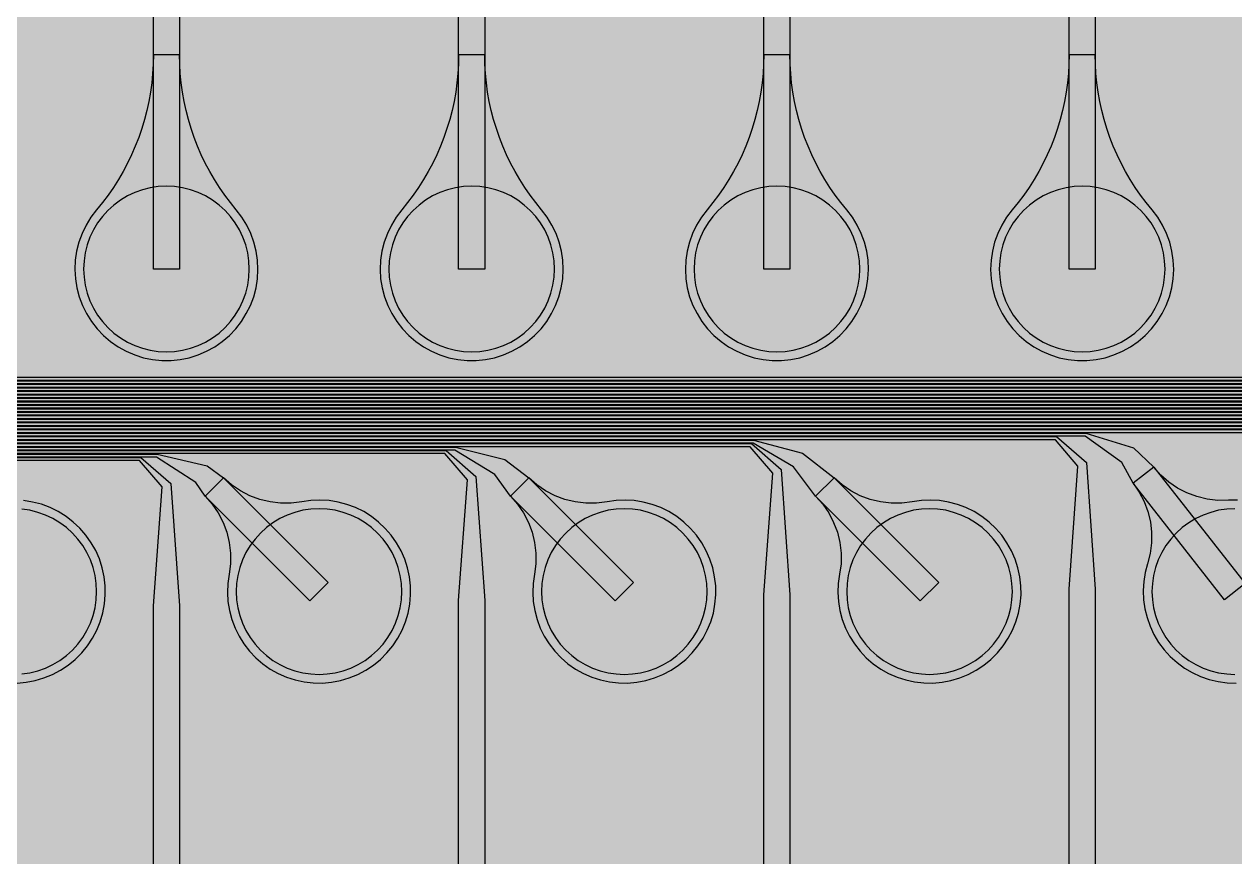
# Model space of a CAD drawing. Header units: metres. Extents: x -7231 to 10969, y -37556 to 1873.
# Drawn here: x -4007 to -2618, y -20345 to -19390 of the extents above; entities that cross this region are included whole.
import ezdxf

# ---------------------------------------------------------------- set-up
doc = ezdxf.new("R2010")
doc.units = ezdxf.units.M
for name, color, linetype in [('Metal1', 4, 'CONTINUOUS'), ('Metal2', 3, 'CONTINUOUS'), ('Polyimide', 7, 'CONTINUOUS'), ('Polyimide_Negative', 5, 'CONTINUOUS')]:
    doc.layers.add(name, color=color, linetype=linetype)

msp = doc.modelspace()

# ---------------------------------------------------------------- hatches: boundary and pattern name
at = {"layer": 'Polyimide'}
msp.add_hatch(color=7, dxfattribs=at).paths.add_polyline_path([(4065.7, -468), (4066.7, -502), (4068.5, -536), (4071.4, -570), (4075.5, -604), (4081, -638), (4088, -672), (4096.5, -706), (4106.6, -740), (4118.3, -774), (4131.6, -808), (4146.5, -842), (4162.9, -876), (4180.7, -910), (4199.8, -944), (4220.2, -978), (4241.7, -1012), (4264.2, -1046), (4287.5, -1080), (4311.5, -1114), (4336, -1148), (4360.9, -1182), (4385.9, -1216), (4410.9, -1250), (4435.7, -1284), (4460.2, -1318), (4484.2, -1352), (4507.5, -1385.9), (4530, -1419.9), (4551.5, -1453.9), (4571.9, -1487.9), (4591.1, -1521.9), (4608.9, -1555.9), (4625.3, -1589.9), (4640.1, -1623.9), (4653.4, -1657.9), (4665.1, -1691.9), (4675.2, -1725.9), (4683.7, -1759.9), (4690.7, -1793.9), (4696.2, -1827.9), (4700.3, -1861.9), (4703.2, -1895.9), (4705.1, -1929.9), (4706.1, -1963.9), (4706.4, -1997.9), (4706.5, -2031.9), (4706.5, -4793), (4710, -4838.4), (4720.2, -4882.7), (4737.1, -4925), (4760.1, -4964.2), (4788.9, -4999.5), (4822.6, -5030), (4860.5, -5055.1), (4901.8, -5074.2), (4901.8, -5074.2), (4970.7, -5105.2), (5034.7, -5145.3), (5092.8, -5193.5), (5143.8, -5249.2), (5186.9, -5311.2), (5221.2, -5378.4), (5246.2, -5449.7), (5261.4, -5523.7), (5266.5, -5599), (5261.4, -5674.3), (5246.2, -5748.3), (5221.2, -5819.6), (5186.9, -5886.8), (5143.8, -5948.8), (5092.8, -6004.5), (5034.7, -6052.7), (4970.7, -6092.8), (4901.8, -6123.8), (4860.5, -6142.9), (4822.6, -6168), (4788.9, -6198.5), (4760.1, -6233.8), (4737.1, -6273), (4720.2, -6315.3), (4710, -6359.6), (4706.5, -6405), (4706.5, -9221.5), (4710, -9266.9), (4720.2, -9311.2), (4737.1, -9353.5), (4760.1, -9392.7), (4788.9, -9428), (4822.6, -9458.5), (4860.5, -9483.6), (4901.8, -9502.7), (4970.7, -9533.7), (5034.7, -9573.8), (5092.8, -9622), (5143.8, -9677.7), (5186.9, -9739.7), (5221.2, -9806.9), (5246.2, -9878.2), (5261.4, -9952.2), (5266.5, -10027.5), (5261.4, -10102.8), (5246.2, -10176.8), (5221.2, -10248.1), (5186.9, -10315.3), (5143.8, -10377.3), (5092.8, -10433), (5034.7, -10481.2), (4970.7, -10521.3), (4901.8, -10552.3), (4860.5, -10571.4), (4822.6, -10596.5), (4788.9, -10627), (4760.1, -10662.3), (4737.1, -10701.5), (4720.2, -10743.8), (4710, -10788.1), (4706.5, -10833.5), (4706.5, -13650), (4710, -13695.4), (4720.2, -13739.7), (4737.1, -13782), (4760.1, -13821.2), (4788.9, -13856.5), (4822.6, -13887), (4860.5, -13912.1), (4901.8, -13931.2), (4970.7, -13962.2), (5034.7, -14002.2), (5092.8, -14050.5), (5143.8, -14106.2), (5186.9, -14168.2), (5221.2, -14235.4), (5246.2, -14306.7), (5261.4, -14380.7), (5266.5, -14456), (5261.4, -14531.3), (5246.2, -14605.3), (5221.2, -14676.5), (5186.9, -14743.8), (5143.8, -14805.8), (5092.8, -14861.5), (5034.7, -14909.7), (4970.7, -14949.8), (4901.8, -14980.8), (4860.5, -14999.9), (4822.6, -15025), (4788.9, -15055.5), (4760.1, -15090.8), (4737.1, -15130), (4720.2, -15172.3), (4710, -15216.6), (4706.5, -15262), (4706.5, -15456), (4720.9, -15750), (4764.1, -16041.3), (4835.7, -16326.8), (4934.9, -16604), (5060.7, -16870.2), (5212.1, -17122.7), (5387.5, -17359.2), (5585.2, -17577.3), (5803.3, -17775), (6039.8, -17950.4), (6292.3, -18101.8), (6558.4, -18227.6), (6835.6, -18326.8), (7121.2, -18398.3), (7412.4, -18441.5), (7706.5, -18456), (9969, -18456), (10047.4, -18459.8), (10125.1, -18471.4), (10201.2, -18490.4), (10275.2, -18516.9), (10346.1, -18550.5), (10413.5, -18590.8), (10476.5, -18637.6), (10534.7, -18690.3), (10587.4, -18748.5), (10634.2, -18811.5), (10674.5, -18878.9), (10708.1, -18949.8), (10734.6, -19023.8), (10753.6, -19099.9), (10765.2, -19177.6), (10769, -19256), (10769, -20895.8), (10730.2, -20951.4), (10694.6, -21009.1), (10662.2, -21068.6), (10633.2, -21129.9), (10607.6, -21192.7), (10585.5, -21256.7), (10566.9, -21322), (10552, -21388.1), (10540.8, -21455), (10533.4, -21522.3), (10529.6, -21590), (10529.6, -21657.8), (10533.4, -21725.5), (10540.8, -21792.9), (10552, -21859.7), (10566.9, -21925.9), (10585.5, -21991.1), (10607.6, -22055.2), (10633.2, -22117.9), (10662.2, -22179.2), (10694.6, -22238.7), (10730.2, -22296.4), (10769, -22352), (10769, -32454.2), (10728.7, -32510.5), (10691.7, -32568.9), (10658, -32629.3), (10627.8, -32691.6), (10601.2, -32755.4), (10578.2, -32820.7), (10558.9, -32887.1), (10543.4, -32954.5), (10531.8, -33022.7), (10524, -33091.4), (10520.1, -33160.5), (10520.1, -33229.7), (10524, -33298.8), (10531.8, -33367.5), (10543.4, -33435.7), (10558.9, -33503.1), (10578.2, -33569.5), (10601.2, -33634.8), (10627.8, -33698.6), (10658, -33760.8), (10691.7, -33821.3), (10728.7, -33879.7), (10769, -33936), (10769, -36556), (10765.2, -36634.4), (10753.6, -36712.1), (10734.6, -36788.2), (10708.1, -36862.1), (10674.5, -36933.1), (10634.2, -37000.5), (10587.4, -37063.5), (10534.7, -37121.7), (10476.5, -37174.4), (10413.5, -37221.2), (10346.1, -37261.5), (10275.2, -37295.1), (10201.2, -37321.6), (10125.1, -37340.6), (10047.4, -37352.1), (9969, -37356), (-6231, -37356), (-6309.4, -37352.1), (-6387.1, -37340.6), (-6463.2, -37321.6), (-6537.2, -37295.1), (-6608.1, -37261.5), (-6675.5, -37221.2), (-6738.5, -37174.4), (-6796.7, -37121.7), (-6849.4, -37063.5), (-6896.2, -37000.5), (-6936.5, -36933.1), (-6970.1, -36862.1), (-6996.6, -36788.2), (-7015.6, -36712.1), (-7027.2, -36634.4), (-7031, -36556), (-7031, -33936), (-6990.7, -33879.8), (-6953.7, -33821.3), (-6920, -33760.9), (-6889.8, -33698.6), (-6863.2, -33634.8), (-6840.2, -33569.5), (-6820.9, -33503.1), (-6805.4, -33435.7), (-6793.7, -33367.5), (-6785.9, -33298.8), (-6782, -33229.7), (-6782, -33160.5), (-6785.9, -33091.4), (-6793.7, -33022.7), (-6805.4, -32954.5), (-6820.9, -32887.1), (-6840.2, -32820.6), (-6863.2, -32755.4), (-6889.8, -32691.5), (-6920, -32629.3), (-6953.7, -32568.9), (-6990.7, -32510.4), (-7031, -32454.2), (-7031, -22364.8), (-6990.7, -22308.6), (-6953.7, -22250.1), (-6920, -22189.7), (-6889.8, -22127.5), (-6863.2, -22063.6), (-6840.2, -21998.4), (-6820.9, -21931.9), (-6805.4, -21864.5), (-6793.7, -21796.3), (-6785.9, -21727.6), (-6782, -21658.5), (-6782, -21589.3), (-6785.9, -21520.3), (-6793.7, -21451.5), (-6805.4, -21383.3), (-6820.9, -21315.9), (-6840.2, -21249.5), (-6863.2, -21184.2), (-6889.8, -21120.4), (-6920, -21058.1), (-6953.7, -20997.7), (-6990.7, -20939.3), (-7031, -20883), (-7031, -19256), (-7027.2, -19177.6), (-7015.6, -19099.9), (-6996.6, -19023.8), (-6970.1, -18949.8), (-6936.5, -18878.9), (-6896.2, -18811.5), (-6849.4, -18748.5), (-6796.7, -18690.3), (-6738.5, -18637.6), (-6675.5, -18590.8), (-6608.1, -18550.5), (-6537.2, -18516.9), (-6463.2, -18490.4), (-6387.1, -18471.4), (-6309.4, -18459.8), (-6231, -18456), (-3968.5, -18456), (-3674.4, -18441.5), (-3383.2, -18398.3), (-3097.6, -18326.8), (-2820.4, -18227.6), (-2554.3, -18101.8), (-2301.8, -17950.4), (-2065.3, -17775), (-1847.2, -17577.3), (-1649.5, -17359.2), (-1474.1, -17122.7), (-1322.7, -16870.2), (-1196.9, -16604), (-1097.7, -16326.8), (-1026.1, -16041.3), (-982.9, -15750), (-968.5, -15456), (-968.5, -15262), (-972, -15216.6), (-982.2, -15172.3), (-999.1, -15130), (-1022.1, -15090.8), (-1050.9, -15055.5), (-1084.6, -15025), (-1122.5, -14999.9), (-1163.8, -14980.8), (-1232.7, -14949.8), (-1296.7, -14909.7), (-1354.8, -14861.5), (-1405.8, -14805.8), (-1448.9, -14743.8), (-1483.2, -14676.5), (-1508.2, -14605.3), (-1523.4, -14531.3), (-1528.5, -14456), (-1523.4, -14380.7), (-1508.2, -14306.7), (-1483.2, -14235.4), (-1448.9, -14168.2), (-1405.8, -14106.2), (-1354.8, -14050.5), (-1296.7, -14002.2), (-1232.7, -13962.2), (-1163.8, -13931.2), (-1122.5, -13912.1), (-1084.6, -13887), (-1050.9, -13856.5), (-1022.1, -13821.2), (-999.1, -13782), (-982.2, -13739.7), (-972, -13695.4), (-968.5, -13650), (-968.5, -12309.6), (-972, -12264.3), (-982.2, -12219.9), (-999.1, -12177.7), (-1022.1, -12138.5), (-1050.9, -12103.2), (-1084.6, -12072.6), (-1122.5, -12047.5), (-1163.8, -12028.5), (-1232.7, -11997.4), (-1296.7, -11957.4), (-1354.8, -11909.1), (-1405.8, -11853.5), (-1448.9, -11791.5), (-1483.2, -11724.2), (-1508.2, -11653), (-1523.4, -11579), (-1528.5, -11503.7), (-1523.4, -11428.3), (-1508.2, -11354.4), (-1483.2, -11283.1), (-1448.9, -11215.9), (-1405.8, -11153.8), (-1354.8, -11098.2), (-1296.7, -11049.9), (-1232.7, -11009.9), (-1163.8, -10978.8), (-1122.5, -10959.8), (-1084.6, -10934.7), (-1050.9, -10904.1), (-1022.1, -10868.9), (-999.1, -10829.6), (-982.2, -10787.4), (-972, -10743), (-968.5, -10697.7), (-968.5, -9357.3), (-972, -9311.9), (-982.2, -9267.6), (-999.1, -9225.4), (-1022.1, -9186.1), (-1050.9, -9150.8), (-1084.6, -9120.3), (-1122.5, -9095.2), (-1163.8, -9076.2), (-1163.8, -9076.2), (-1232.7, -9045.1), (-1296.7, -9005.1), (-1354.8, -8956.8), (-1405.8, -8901.1), (-1448.9, -8839.1), (-1483.2, -8771.9), (-1508.2, -8700.6), (-1523.4, -8626.7), (-1528.5, -8551.3), (-1523.4, -8476), (-1508.2, -8402), (-1483.2, -8330.8), (-1448.9, -8263.5), (-1405.8, -8201.5), (-1354.8, -8145.9), (-1296.7, -8097.6), (-1232.7, -8057.6), (-1163.8, -8026.5), (-1163.8, -8026.5), (-1122.5, -8007.4), (-1084.6, -7982.4), (-1050.9, -7951.8), (-1022.1, -7916.5), (-999.1, -7877.3), (-982.2, -7835), (-972, -7790.7), (-968.5, -7745.4), (-968.5, -6405), (-972, -6359.6), (-982.2, -6315.3), (-999.1, -6273), (-1022.1, -6233.8), (-1050.9, -6198.5), (-1084.6, -6168), (-1122.5, -6142.9), (-1163.8, -6123.8), (-1163.8, -6123.8), (-1232.7, -6092.8), (-1296.7, -6052.7), (-1354.8, -6004.5), (-1405.8, -5948.8), (-1448.9, -5886.8), (-1483.2, -5819.6), (-1508.2, -5748.3), (-1523.4, -5674.3), (-1528.5, -5599), (-1523.4, -5523.7), (-1508.2, -5449.7), (-1483.2, -5378.4), (-1448.9, -5311.2), (-1405.8, -5249.2), (-1354.8, -5193.5), (-1296.7, -5145.3), (-1232.7, -5105.2), (-1163.8, -5074.2), (-1163.8, -5074.2), (-1122.5, -5055.1), (-1084.6, -5030), (-1050.9, -4999.5), (-1022.1, -4964.2), (-999.1, -4925), (-982.2, -4882.7), (-972, -4838.4), (-968.5, -4793), (-968.5, -2031.9), (-968.4, -1997.9), (-968.1, -1963.9), (-967.1, -1929.9), (-965.2, -1895.9), (-962.2, -1861.9), (-958, -1827.9), (-952.4, -1793.9), (-945.3, -1759.9), (-936.6, -1725.9), (-926.4, -1691.9), (-914.4, -1657.9), (-900.9, -1623.9), (-885.7, -1589.9), (-869.1, -1555.9), (-850.9, -1521.9), (-831.4, -1487.9), (-810.6, -1453.9), (-788.7, -1419.9), (-765.8, -1385.9), (-742.1, -1352), (-717.6, -1318), (-692.7, -1284), (-667.4, -1250), (-641.9, -1216), (-616.4, -1182), (-591.1, -1148), (-566.1, -1114), (-541.7, -1080), (-517.9, -1046), (-495, -1012), (-473.1, -978), (-452.4, -944), (-432.8, -910), (-414.7, -876), (-398, -842), (-382.9, -808), (-369.3, -774), (-357.4, -740), (-347.1, -706), (-338.4, -672), (-331.3, -638), (-325.7, -604), (-321.5, -570), (-318.6, -536), (-316.7, -502), (-315.7, -468), (-315.3, -434), (-315.2, -400), (-315.2, 401), (-315.2, 451), (-315.2, 1644), (-270.2, 1644), (-270, 1637.1), (-269.4, 1630.3), (-268.2, 1623.5), (-266.7, 1616.8), (-264.7, 1610.2), (-262.3, 1603.8), (-259.4, 1597.6), (-256.2, 1591.5), (-252.6, 1585.7), (-248.6, 1580.1), (-244.2, 1574.8), (-239.5, 1569.8), (-234.5, 1565.1), (-229.2, 1560.7), (-223.6, 1556.7), (-217.8, 1553.1), (-211.7, 1549.8), (-205.4, 1547), (-199, 1544.6), (-192.4, 1542.6), (-185.7, 1541), (-179, 1539.9), (-172.1, 1539.2), (-165.2, 1539), (-158.4, 1539.2), (-151.5, 1539.9), (-144.8, 1541), (-138.1, 1542.6), (-131.5, 1544.6), (-125.1, 1547), (-118.8, 1549.8), (-112.8, 1553.1), (-106.9, 1556.7), (-101.3, 1560.7), (-96, 1565.1), (-91, 1569.8), (-86.3, 1574.8), (-81.9, 1580.1), (-77.9, 1585.7), (-74.3, 1591.5), (-71.1, 1597.6), (-68.2, 1603.8), (-65.8, 1610.2), (-63.8, 1616.8), (-62.3, 1623.5), (-61.1, 1630.3), (-60.5, 1637.1), (-60.2, 1644), (1853, 1644), (1853, 1573), (3815.2, 1573), (3815.5, 1579.5), (3816.1, 1586.1), (3817.2, 1592.5), (3818.7, 1598.9), (3820.6, 1605.1), (3822.9, 1611.3), (3825.6, 1617.2), (3828.6, 1623), (3832.1, 1628.6), (3835.9, 1633.9), (3840.1, 1638.9), (3844.5, 1643.7), (3849.3, 1648.2), (3854.4, 1652.3), (3859.7, 1656.1), (3865.2, 1659.6), (3871, 1662.7), (3877, 1665.4), (3883.1, 1667.7), (3889.4, 1669.6), (3895.7, 1671.1), (3902.2, 1672.1), (3908.7, 1672.8), (3915.2, 1673), (3921.8, 1672.8), (3928.3, 1672.1), (3934.8, 1671.1), (3941.1, 1669.6), (3947.4, 1667.7), (3953.5, 1665.4), (3959.5, 1662.7), (3965.2, 1659.6), (3970.8, 1656.1), (3976.1, 1652.3), (3981.2, 1648.2), (3986, 1643.7), (3990.4, 1638.9), (3994.6, 1633.9), (3998.4, 1628.6), (4001.9, 1623), (4004.9, 1617.2), (4007.6, 1611.3), (4009.9, 1605.1), (4011.8, 1598.9), (4013.3, 1592.5), (4014.4, 1586.1), (4015, 1579.5), (4015.2, 1573), (4065.2, 1573), (4065.2, 451), (4065.2, 401), (4065.2, -400), (4065.3, -434), (4065.7, -468)])

# ---------------------------------------------------------------- linework, layer by layer
at = {"layer": 'Metal1'}
for points in [[(489.7, -21166.7), (-5898.2, -21166.7), (-5929.2, -21135.7), (-5929.2, -18784.3), (-5898.2, -18753.2), (-2822.8, -18753.2), (-2788.7, -18783), (-2778.5, -18928.3), (-2778.5, -19671), (-2808.5, -19671), (-2808.5, -18928.3), (-2798.3, -18787), (-2824.2, -18756.8), (-5896.8, -18756.8), (-5925.7, -18785.7), (-5925.7, -21134.3), (-5896.8, -21163.2), (488.3, -21163.2)], [(481.7, -21158.7), (-5890.2, -21158.7), (-5921.2, -21127.7), (-5921.2, -18792.3), (-5890.2, -18761.2), (-3172.8, -18761.2), (-3138.7, -18791), (-3128.5, -18934.7), (-3128.5, -19671), (-3158.5, -19671), (-3158.5, -18934.7), (-3148.3, -18795), (-3174.2, -18764.8), (-5888.8, -18764.8), (-5917.7, -18793.7), (-5917.7, -21126.3), (-5888.8, -21155.2), (480.3, -21155.2)], [(473.7, -21150.7), (-5882.2, -21150.7), (-5913.2, -21119.7), (-5913.2, -18800.3), (-5882.2, -18769.2), (-3522.8, -18769.2), (-3488.7, -18799), (-3478.5, -18941.1), (-3478.5, -19671), (-3508.5, -19671), (-3508.5, -18941.1), (-3498.3, -18803), (-3524.2, -18772.8), (-5880.8, -18772.8), (-5909.7, -18801.7), (-5909.7, -21118.3), (-5880.8, -21147.2), (472.3, -21147.2)], [(465.7, -21142.7), (-5874.2, -21142.7), (-5905.2, -21111.7), (-5905.2, -18808.3), (-5874.2, -18777.2), (-3872.8, -18777.2), (-3838.6, -18807), (-3828.5, -18947.5), (-3828.5, -19671), (-3858.5, -19671), (-3858.5, -18947.5), (-3848.4, -18811), (-3874.2, -18780.8), (-5872.8, -18780.8), (-5901.7, -18809.7), (-5901.7, -21110.3), (-5872.8, -21139.2), (464.3, -21139.2)], [(425.7, -21102.7), (-5834.2, -21102.7), (-5865.2, -21071.7), (-5865.2, -19830.3), (-5834.2, -19799.2), (-22.8, -19799.2)], [(-24.2, -19802.8), (-5832.8, -19802.8), (-5861.7, -19831.7), (-5861.7, -21070.3), (-5832.8, -21099.2), (424.3, -21099.2)], [(417.7, -21094.7), (-5826.2, -21094.7), (-5857.2, -21063.7), (-5857.2, -19838.3), (-5826.2, -19807.2), (-372.8, -19807.2)], [(-374.2, -19810.8), (-5824.8, -19810.8), (-5853.7, -19839.7), (-5853.7, -21062.3), (-5824.8, -21091.2), (416.3, -21091.2)], [(409.7, -21086.7), (-5818.2, -21086.7), (-5849.2, -21055.7), (-5849.2, -19846.3), (-5818.2, -19815.2), (-722.8, -19815.2)], [(-724.2, -19818.8), (-5816.8, -19818.8), (-5845.7, -19847.7), (-5845.7, -21054.3), (-5816.8, -21083.2), (408.3, -21083.2)], [(401.7, -21078.7), (-5810.2, -21078.7), (-5841.2, -21047.7), (-5841.2, -19854.3), (-5810.2, -19823.2), (-1072.8, -19823.2)], [(-1074.2, -19826.8), (-5808.8, -19826.8), (-5837.7, -19855.7), (-5837.7, -21046.3), (-5808.8, -21075.2), (400.3, -21075.2)], [(393.7, -21070.7), (-5802.2, -21070.7), (-5833.2, -21039.7), (-5833.2, -19862.3), (-5802.2, -19831.2), (-1422.8, -19831.2)], [(-1424.2, -19834.8), (-5800.8, -19834.8), (-5829.7, -19863.7), (-5829.7, -21038.3), (-5800.8, -21067.2), (392.3, -21067.2)], [(385.7, -21062.7), (-5794.2, -21062.7), (-5825.2, -21031.7), (-5825.2, -19870.3), (-5794.2, -19839.2), (-1772.8, -19839.2)], [(-1774.2, -19842.8), (-5792.8, -19842.8), (-5821.7, -19871.7), (-5821.7, -21030.3), (-5792.8, -21059.2), (384.3, -21059.2)], [(377.7, -21054.7), (-5786.2, -21054.7), (-5817.2, -21023.7), (-5817.2, -19878.3), (-5786.2, -19847.2), (-2122.8, -19847.2)], [(-2124.2, -19850.8), (-5784.8, -19850.8), (-5813.7, -19879.7), (-5813.7, -21022.3), (-5784.8, -21051.2), (376.3, -21051.2)], [(369.7, -21046.7), (-5778.2, -21046.7), (-5809.2, -21015.7), (-5809.2, -19886.3), (-5778.2, -19855.2), (-2472.8, -19855.2)], [(-2474.2, -19858.8), (-5776.8, -19858.8), (-5805.7, -19887.7), (-5805.7, -21014.3), (-5776.8, -21043.2), (368.3, -21043.2)], [(361.7, -21038.7), (-5770.2, -21038.7), (-5801.2, -21007.7), (-5801.2, -19894.3), (-5770.2, -19863.2), (-2822.8, -19863.2), (-2788.7, -19893), (-2778.5, -20038.3), (-2778.5, -20781), (-2808.5, -20781), (-2808.5, -20038.3), (-2798.3, -19897), (-2824.2, -19866.8), (-5768.8, -19866.8), (-5797.7, -19895.7), (-5797.7, -21006.3), (-5768.8, -21035.2), (360.3, -21035.2)], [(353.7, -21030.7), (-5762.2, -21030.7), (-5793.2, -20999.7), (-5793.2, -19902.3), (-5762.2, -19871.2), (-3172.8, -19871.2), (-3138.7, -19901), (-3128.5, -20044.7), (-3128.5, -20781), (-3158.5, -20781), (-3158.5, -20044.7), (-3148.3, -19905), (-3174.2, -19874.8), (-5760.8, -19874.8), (-5789.7, -19903.7), (-5789.7, -20998.3), (-5760.8, -21027.2), (352.3, -21027.2)], [(345.7, -21022.7), (-5754.2, -21022.7), (-5785.2, -20991.7), (-5785.2, -19910.3), (-5754.2, -19879.2), (-3522.8, -19879.2), (-3488.7, -19909), (-3478.5, -20051.1), (-3478.5, -20781), (-3508.5, -20781), (-3508.5, -20051.1), (-3498.3, -19913), (-3524.2, -19882.8), (-5752.8, -19882.8), (-5781.7, -19911.7), (-5781.7, -20990.3), (-5752.8, -21019.2), (344.3, -21019.2)], [(337.7, -21014.7), (-5746.2, -21014.7), (-5777.2, -20983.7), (-5777.2, -19918.3), (-5746.2, -19887.2), (-3872.8, -19887.2), (-3838.6, -19917), (-3828.5, -20057.5), (-3828.5, -20781), (-3858.5, -20781), (-3858.5, -20057.5), (-3848.4, -19921), (-3874.2, -19890.8), (-5744.8, -19890.8), (-5773.7, -19919.7), (-5773.7, -20982.3), (-5744.8, -21011.2), (336.3, -21011.2)]]:
    msp.add_lwpolyline(points, dxfattribs=at)
for points in [[(-3858.5, -19425.4), (-3858.7, -19436.2), (-3859.3, -19446.9), (-3860.4, -19457.6), (-3861.8, -19468.2), (-3863.7, -19478.8), (-3866, -19489.3), (-3868.7, -19499.6), (-3871.8, -19509.9), (-3875.3, -19520.1), (-3879.2, -19530.1), (-3883.5, -19539.9), (-3888.1, -19549.6), (-3893.2, -19559.1), (-3898.6, -19568.4), (-3904.3, -19577.4), (-3910.4, -19586.2), (-3916.9, -19594.8), (-3923.6, -19603.1), (-3930.1, -19611.6), (-3935.6, -19620.6), (-3940.2, -19630.2), (-3943.9, -19640.1), (-3946.5, -19650.4), (-3948, -19660.9), (-3948.5, -19671.5), (-3947.9, -19682.1), (-3946.3, -19692.6), (-3943.6, -19702.8), (-3939.8, -19712.7), (-3935.1, -19722.2), (-3929.5, -19731.2), (-3923, -19739.6), (-3915.7, -19747.3), (-3907.6, -19754.2), (-3898.9, -19760.2), (-3889.6, -19765.3), (-3879.9, -19769.5), (-3869.7, -19772.7), (-3859.4, -19774.8), (-3848.8, -19775.9), (-3838.2, -19775.9), (-3827.6, -19774.8), (-3817.3, -19772.7), (-3807.1, -19769.5), (-3797.4, -19765.3), (-3788.1, -19760.2), (-3779.4, -19754.2), (-3771.3, -19747.3), (-3764, -19739.6), (-3757.5, -19731.2), (-3751.9, -19722.2), (-3747.2, -19712.7), (-3743.4, -19702.8), (-3740.7, -19692.6), (-3739.1, -19682.1), (-3738.5, -19671.5), (-3739, -19660.9), (-3740.5, -19650.4), (-3743.1, -19640.1), (-3746.8, -19630.2), (-3751.4, -19620.6), (-3756.9, -19611.6), (-3763.4, -19603.1), (-3770.1, -19594.8), (-3776.6, -19586.2), (-3782.7, -19577.4), (-3788.4, -19568.4), (-3793.8, -19559.1), (-3798.9, -19549.6), (-3803.5, -19539.9), (-3807.8, -19530.1), (-3811.7, -19520.1), (-3815.2, -19509.9), (-3818.3, -19499.6), (-3821, -19489.3), (-3823.3, -19478.8), (-3825.2, -19468.2), (-3826.6, -19457.6), (-3827.7, -19446.9), (-3828.3, -19436.2), (-3828.5, -19425.4), (-3858.5, -19425.4)], [(-3508.5, -19425.4), (-3508.7, -19436.2), (-3509.3, -19446.9), (-3510.4, -19457.6), (-3511.8, -19468.2), (-3513.7, -19478.8), (-3516, -19489.3), (-3518.7, -19499.6), (-3521.8, -19509.9), (-3525.3, -19520.1), (-3529.2, -19530.1), (-3533.5, -19539.9), (-3538.1, -19549.6), (-3543.2, -19559.1), (-3548.6, -19568.4), (-3554.3, -19577.4), (-3560.4, -19586.2), (-3566.9, -19594.8), (-3573.6, -19603.1), (-3580.1, -19611.6), (-3585.6, -19620.6), (-3590.2, -19630.2), (-3593.9, -19640.1), (-3596.5, -19650.4), (-3598, -19660.9), (-3598.5, -19671.5), (-3597.9, -19682.1), (-3596.3, -19692.6), (-3593.6, -19702.8), (-3589.8, -19712.7), (-3585.1, -19722.2), (-3579.5, -19731.2), (-3573, -19739.6), (-3565.7, -19747.3), (-3557.6, -19754.2), (-3548.9, -19760.2), (-3539.6, -19765.3), (-3529.9, -19769.5), (-3519.7, -19772.7), (-3509.4, -19774.8), (-3498.8, -19775.9), (-3488.2, -19775.9), (-3477.6, -19774.8), (-3467.3, -19772.7), (-3457.1, -19769.5), (-3447.4, -19765.3), (-3438.1, -19760.2), (-3429.4, -19754.2), (-3421.3, -19747.3), (-3414, -19739.6), (-3407.5, -19731.2), (-3401.9, -19722.2), (-3397.2, -19712.7), (-3393.4, -19702.8), (-3390.7, -19692.6), (-3389.1, -19682.1), (-3388.5, -19671.5), (-3389, -19660.9), (-3390.5, -19650.4), (-3393.1, -19640.1), (-3396.8, -19630.2), (-3401.4, -19620.6), (-3406.9, -19611.6), (-3413.4, -19603.1), (-3420.1, -19594.8), (-3426.6, -19586.2), (-3432.7, -19577.4), (-3438.4, -19568.4), (-3443.8, -19559.1), (-3448.9, -19549.6), (-3453.5, -19539.9), (-3457.8, -19530.1), (-3461.7, -19520.1), (-3465.2, -19509.9), (-3468.3, -19499.6), (-3471, -19489.3), (-3473.3, -19478.8), (-3475.2, -19468.2), (-3476.6, -19457.6), (-3477.7, -19446.9), (-3478.3, -19436.2), (-3478.5, -19425.4), (-3508.5, -19425.4)], [(-3158.5, -19425.4), (-3158.7, -19436.2), (-3159.3, -19446.9), (-3160.4, -19457.6), (-3161.8, -19468.2), (-3163.7, -19478.8), (-3166, -19489.3), (-3168.7, -19499.6), (-3171.8, -19509.9), (-3175.3, -19520.1), (-3179.2, -19530.1), (-3183.5, -19539.9), (-3188.1, -19549.6), (-3193.2, -19559.1), (-3198.6, -19568.4), (-3204.3, -19577.4), (-3210.4, -19586.2), (-3216.9, -19594.8), (-3223.6, -19603.1), (-3230.1, -19611.6), (-3235.6, -19620.6), (-3240.2, -19630.2), (-3243.9, -19640.1), (-3246.5, -19650.4), (-3248, -19660.9), (-3248.5, -19671.5), (-3247.9, -19682.1), (-3246.3, -19692.6), (-3243.6, -19702.8), (-3239.8, -19712.7), (-3235.1, -19722.2), (-3229.5, -19731.2), (-3223, -19739.6), (-3215.7, -19747.3), (-3207.6, -19754.2), (-3198.9, -19760.2), (-3189.6, -19765.3), (-3179.9, -19769.5), (-3169.7, -19772.7), (-3159.4, -19774.8), (-3148.8, -19775.9), (-3138.2, -19775.9), (-3127.6, -19774.8), (-3117.3, -19772.7), (-3107.1, -19769.5), (-3097.4, -19765.3), (-3088.1, -19760.2), (-3079.4, -19754.2), (-3071.3, -19747.3), (-3064, -19739.6), (-3057.5, -19731.2), (-3051.9, -19722.2), (-3047.2, -19712.7), (-3043.4, -19702.8), (-3040.7, -19692.6), (-3039.1, -19682.1), (-3038.5, -19671.5), (-3039, -19660.9), (-3040.5, -19650.4), (-3043.1, -19640.1), (-3046.8, -19630.2), (-3051.4, -19620.6), (-3056.9, -19611.6), (-3063.4, -19603.1), (-3070.1, -19594.8), (-3076.6, -19586.2), (-3082.7, -19577.4), (-3088.4, -19568.4), (-3093.8, -19559.1), (-3098.9, -19549.6), (-3103.5, -19539.9), (-3107.8, -19530.1), (-3111.7, -19520.1), (-3115.2, -19509.9), (-3118.3, -19499.6), (-3121, -19489.3), (-3123.3, -19478.8), (-3125.2, -19468.2), (-3126.6, -19457.6), (-3127.7, -19446.9), (-3128.3, -19436.2), (-3128.5, -19425.4), (-3158.5, -19425.4)], [(-2808.5, -19425.4), (-2808.7, -19436.2), (-2809.3, -19446.9), (-2810.4, -19457.6), (-2811.8, -19468.2), (-2813.7, -19478.8), (-2816, -19489.3), (-2818.7, -19499.6), (-2821.8, -19509.9), (-2825.3, -19520.1), (-2829.2, -19530.1), (-2833.5, -19539.9), (-2838.1, -19549.6), (-2843.2, -19559.1), (-2848.6, -19568.4), (-2854.3, -19577.4), (-2860.4, -19586.2), (-2866.9, -19594.8), (-2873.6, -19603.1), (-2880.1, -19611.6), (-2885.6, -19620.6), (-2890.2, -19630.2), (-2893.9, -19640.1), (-2896.5, -19650.4), (-2898, -19660.9), (-2898.5, -19671.5), (-2897.9, -19682.1), (-2896.3, -19692.6), (-2893.6, -19702.8), (-2889.8, -19712.7), (-2885.1, -19722.2), (-2879.5, -19731.2), (-2873, -19739.6), (-2865.7, -19747.3), (-2857.6, -19754.2), (-2848.9, -19760.2), (-2839.6, -19765.3), (-2829.9, -19769.5), (-2819.7, -19772.7), (-2809.4, -19774.8), (-2798.8, -19775.9), (-2788.2, -19775.9), (-2777.6, -19774.8), (-2767.3, -19772.7), (-2757.1, -19769.5), (-2747.4, -19765.3), (-2738.1, -19760.2), (-2729.4, -19754.2), (-2721.3, -19747.3), (-2714, -19739.6), (-2707.5, -19731.2), (-2701.9, -19722.2), (-2697.2, -19712.7), (-2693.4, -19702.8), (-2690.7, -19692.6), (-2689.1, -19682.1), (-2688.5, -19671.5), (-2689, -19660.9), (-2690.5, -19650.4), (-2693.1, -19640.1), (-2696.8, -19630.2), (-2701.4, -19620.6), (-2706.9, -19611.6), (-2713.4, -19603.1), (-2720.1, -19594.8), (-2726.6, -19586.2), (-2732.7, -19577.4), (-2738.4, -19568.4), (-2743.8, -19559.1), (-2748.9, -19549.6), (-2753.5, -19539.9), (-2757.8, -19530.1), (-2761.7, -19520.1), (-2765.2, -19509.9), (-2768.3, -19499.6), (-2771, -19489.3), (-2773.3, -19478.8), (-2775.2, -19468.2), (-2776.6, -19457.6), (-2777.7, -19446.9), (-2778.3, -19436.2), (-2778.5, -19425.4), (-2808.5, -19425.4)]]:
    msp.add_lwpolyline(points, close=True, dxfattribs=at)
at = {"layer": 'Metal2'}
for points in [[(429.7, -21106.7), (-5838.2, -21106.7), (-5869.2, -21075.7), (-5869.2, -19826.3), (-5838.2, -19795.2), (10.8, -19795.2)], [(9.8, -19798.8), (-5836.8, -19798.8), (-5865.7, -19827.7), (-5865.7, -21074.3), (-5836.8, -21103.2), (428.3, -21103.2)], [(421.7, -21098.7), (-5830.2, -21098.7), (-5861.2, -21067.7), (-5861.2, -19834.3), (-5830.2, -19803.2), (-339.3, -19803.2)], [(-340.2, -19806.8), (-5828.8, -19806.8), (-5857.7, -19835.7), (-5857.7, -21066.3), (-5828.8, -21095.2), (420.3, -21095.2)], [(413.7, -21090.7), (-5822.2, -21090.7), (-5853.2, -21059.7), (-5853.2, -19842.3), (-5822.2, -19811.2), (-689.3, -19811.2)], [(-690.2, -19814.8), (-5820.8, -19814.8), (-5849.7, -19843.7), (-5849.7, -21058.3), (-5820.8, -21087.2), (412.3, -21087.2)], [(405.7, -21082.7), (-5814.2, -21082.7), (-5845.2, -21051.7), (-5845.2, -19850.3), (-5814.2, -19819.2), (-1039.3, -19819.2)], [(-1040.2, -19822.7), (-5812.8, -19822.7), (-5841.7, -19851.7), (-5841.7, -21050.3), (-5812.8, -21079.2), (404.3, -21079.2)], [(397.7, -21074.7), (-5806.2, -21074.7), (-5837.2, -21043.7), (-5837.2, -19858.3), (-5806.2, -19827.2), (-1389.3, -19827.2)], [(-1390.2, -19830.8), (-5804.8, -19830.8), (-5833.7, -19859.7), (-5833.7, -21042.3), (-5804.8, -21071.2), (396.3, -21071.2)], [(389.7, -21066.7), (-5798.2, -21066.7), (-5829.2, -21035.7), (-5829.2, -19866.3), (-5798.2, -19835.2), (-1739.3, -19835.2)], [(-1740.1, -19838.8), (-5796.8, -19838.8), (-5825.7, -19867.7), (-5825.7, -21034.3), (-5796.8, -21063.2), (388.3, -21063.2)], [(381.7, -21058.7), (-5790.2, -21058.7), (-5821.2, -21027.7), (-5821.2, -19874.3), (-5790.2, -19843.2), (-2089.3, -19843.2)], [(-2090.1, -19846.8), (-5788.8, -19846.8), (-5817.7, -19875.7), (-5817.7, -21026.3), (-5788.8, -21055.2), (380.3, -21055.2)], [(373.7, -21050.7), (-5782.2, -21050.7), (-5813.2, -21019.7), (-5813.2, -19882.3), (-5782.2, -19851.2), (-2439.3, -19851.2)], [(-2440.1, -19854.7), (-5780.8, -19854.7), (-5809.7, -19883.7), (-5809.7, -21018.3), (-5780.8, -21047.2), (372.3, -21047.2)], [(365.7, -21042.7), (-5774.2, -21042.7), (-5805.2, -21011.7), (-5805.2, -19890.3), (-5774.2, -19859.2), (-2789.3, -19859.2), (-2734.5, -19876.3), (-2711.4, -19898.2), (-2606.7, -20031.7), (-2630.3, -20050.3), (-2735.1, -19916.7), (-2747.9, -19892.9), (-2790.1, -19862.8), (-5772.8, -19862.8), (-5801.7, -19891.7), (-5801.7, -21010.3), (-5772.8, -21039.2), (364.3, -21039.2)], [(357.7, -21034.7), (-5766.2, -21034.7), (-5797.2, -21003.7), (-5797.2, -19898.3), (-5766.2, -19867.2), (-3170.2, -19867.2), (-3114.1, -19882.4), (-3077.9, -19910.4), (-2957.9, -20030.4), (-2979.1, -20051.6), (-3099.1, -19931.6), (-3124.5, -19898), (-3170.8, -19870.8), (-5764.8, -19870.8), (-5793.7, -19899.7), (-5793.7, -21002.3), (-5764.8, -21031.2), (356.3, -21031.2)], [(349.7, -21026.7), (-5758.2, -21026.7), (-5789.2, -20995.7), (-5789.2, -19906.3), (-5758.2, -19875.2), (-3512.2, -19875.2), (-3455.5, -19889.6), (-3427.9, -19910.4), (-3307.9, -20030.4), (-3329.1, -20051.6), (-3449.1, -19931.6), (-3467, -19906.8), (-3512.8, -19878.8), (-5756.8, -19878.8), (-5785.7, -19907.7), (-5785.7, -20994.3), (-5756.8, -21023.2), (348.3, -21023.2)], [(341.7, -21018.7), (-5750.2, -21018.7), (-5781.2, -20987.7), (-5781.2, -19914.3), (-5750.2, -19883.2), (-3854.2, -19883.2), (-3796.8, -19896.6), (-3777.9, -19910.4), (-3657.9, -20030.4), (-3679.1, -20051.6), (-3799.1, -19931.6), (-3809.7, -19915.9), (-3854.8, -19886.7), (-5748.8, -19886.7), (-5777.7, -19915.7), (-5777.7, -20986.3), (-5748.8, -21015.2), (340.3, -21015.2)], [(-2615.3, -19936), (-2625.8, -19936.3), (-2638, -19936.4), (-2650.1, -19935), (-2661.9, -19932.1), (-2673.4, -19927.9), (-2684.2, -19922.3), (-2694.2, -19915.4), (-2703.4, -19907.3), (-2711.4, -19898.2), (-2735.1, -19916.7), (-2735.1, -19916.7), (-2728.1, -19926.8), (-2722.5, -19937.6), (-2718.2, -19949), (-2715.3, -19960.8), (-2713.9, -19972.9), (-2713.9, -19985.1), (-2715.5, -19997.2), (-2718.5, -20009), (-2721.2, -20019.1), (-2722.9, -20029.4), (-2723.5, -20039.9), (-2723.1, -20050.4), (-2721.6, -20060.7), (-2719.1, -20070.9), (-2715.7, -20080.8), (-2711.2, -20090.3), (-2705.8, -20099.3), (-2699.6, -20107.7), (-2692.5, -20115.5), (-2684.7, -20122.5), (-2676.3, -20128.7), (-2667.3, -20134), (-2657.8, -20138.4), (-2647.8, -20141.8), (-2637.7, -20144.2), (-2627.3, -20145.6), (-2616.8, -20146)], [(-4014.7, -20145.9), (-4004.3, -20145), (-3994, -20143.1), (-3983.9, -20140.1), (-3974.2, -20136.2), (-3964.9, -20131.3), (-3956.2, -20125.5), (-3948.1, -20118.9), (-3940.6, -20111.4), (-3934, -20103.3), (-3928.2, -20094.6), (-3923.3, -20085.3), (-3919.4, -20075.6), (-3916.4, -20065.5), (-3914.5, -20055.2), (-3913.6, -20044.8), (-3913.7, -20034.3), (-3914.9, -20023.9), (-3917.1, -20013.6), (-3920.4, -20003.6), (-3924.6, -19994), (-3929.8, -19984.9), (-3935.8, -19976.3), (-3942.7, -19968.4), (-3950.3, -19961.2), (-3958.6, -19954.8), (-3967.5, -19949.2), (-3976.9, -19944.6), (-3986.7, -19940.9), (-3996.9, -19938.3), (-4007.2, -19936.6)]]:
    msp.add_lwpolyline(points, dxfattribs=at)
for points in [[(-3799.1, -19931.6), (-3791, -19940.7), (-3784.1, -19950.8), (-3778.5, -19961.6), (-3774.2, -19973), (-3771.4, -19984.8), (-3770, -19996.9), (-3770, -20009.1), (-3771.6, -20021.2), (-3773.1, -20031.6), (-3773.5, -20042), (-3772.9, -20052.5), (-3771.2, -20062.8), (-3768.5, -20073), (-3764.8, -20082.8), (-3760.2, -20092.2), (-3754.6, -20101.1), (-3748.2, -20109.3), (-3741, -20116.9), (-3733.1, -20123.8), (-3724.5, -20129.8), (-3715.4, -20135), (-3705.8, -20139.2), (-3695.8, -20142.4), (-3685.6, -20144.6), (-3675.1, -20145.8), (-3664.7, -20145.9), (-3654.2, -20145), (-3643.9, -20143.1), (-3633.9, -20140.1), (-3624.2, -20136.2), (-3614.9, -20131.3), (-3606.2, -20125.5), (-3598.1, -20118.9), (-3590.6, -20111.4), (-3584, -20103.3), (-3578.2, -20094.6), (-3573.3, -20085.3), (-3569.4, -20075.6), (-3566.4, -20065.6), (-3564.5, -20055.3), (-3563.6, -20044.8), (-3563.7, -20034.4), (-3564.9, -20023.9), (-3567.1, -20013.7), (-3570.3, -20003.7), (-3574.5, -19994.1), (-3579.7, -19985), (-3585.7, -19976.4), (-3592.6, -19968.5), (-3600.2, -19961.3), (-3608.4, -19954.9), (-3617.3, -19949.3), (-3626.7, -19944.7), (-3636.5, -19941), (-3646.7, -19938.3), (-3657, -19936.6), (-3667.5, -19936), (-3677.9, -19936.4), (-3688.3, -19937.9), (-3700.4, -19939.5), (-3712.6, -19939.5), (-3724.7, -19938.1), (-3736.5, -19935.3), (-3747.9, -19931), (-3758.7, -19925.4), (-3768.8, -19918.5), (-3777.9, -19910.4), (-3799.1, -19931.6)], [(-3449.1, -19931.6), (-3441, -19940.7), (-3434.1, -19950.8), (-3428.5, -19961.6), (-3424.2, -19973), (-3421.4, -19984.8), (-3420, -19996.9), (-3420, -20009.1), (-3421.6, -20021.2), (-3423.1, -20031.6), (-3423.5, -20042), (-3422.9, -20052.5), (-3421.2, -20062.8), (-3418.5, -20073), (-3414.8, -20082.8), (-3410.2, -20092.2), (-3404.6, -20101.1), (-3398.2, -20109.3), (-3391, -20116.9), (-3383.1, -20123.8), (-3374.5, -20129.8), (-3365.4, -20135), (-3355.8, -20139.2), (-3345.8, -20142.4), (-3335.6, -20144.6), (-3325.1, -20145.8), (-3314.7, -20145.9), (-3304.2, -20145), (-3293.9, -20143.1), (-3283.9, -20140.1), (-3274.2, -20136.2), (-3264.9, -20131.3), (-3256.2, -20125.5), (-3248.1, -20118.9), (-3240.6, -20111.4), (-3234, -20103.3), (-3228.2, -20094.6), (-3223.3, -20085.3), (-3219.4, -20075.6), (-3216.4, -20065.6), (-3214.5, -20055.3), (-3213.6, -20044.8), (-3213.7, -20034.4), (-3214.9, -20023.9), (-3217.1, -20013.7), (-3220.3, -20003.7), (-3224.5, -19994.1), (-3229.7, -19985), (-3235.7, -19976.4), (-3242.6, -19968.5), (-3250.2, -19961.3), (-3258.4, -19954.9), (-3267.3, -19949.3), (-3276.7, -19944.7), (-3286.5, -19941), (-3296.7, -19938.3), (-3307, -19936.6), (-3317.5, -19936), (-3327.9, -19936.4), (-3338.3, -19937.9), (-3350.4, -19939.5), (-3362.6, -19939.5), (-3374.7, -19938.1), (-3386.5, -19935.3), (-3397.9, -19931), (-3408.7, -19925.4), (-3418.8, -19918.5), (-3427.9, -19910.4), (-3449.1, -19931.6)], [(-3099.1, -19931.6), (-3091, -19940.7), (-3084.1, -19950.8), (-3078.5, -19961.6), (-3074.2, -19973), (-3071.4, -19984.8), (-3070, -19996.9), (-3070, -20009.1), (-3071.6, -20021.2), (-3073.1, -20031.6), (-3073.5, -20042), (-3072.9, -20052.5), (-3071.2, -20062.8), (-3068.5, -20073), (-3064.8, -20082.8), (-3060.2, -20092.2), (-3054.6, -20101.1), (-3048.2, -20109.3), (-3041, -20116.9), (-3033.1, -20123.8), (-3024.5, -20129.8), (-3015.4, -20135), (-3005.8, -20139.2), (-2995.8, -20142.4), (-2985.6, -20144.6), (-2975.1, -20145.8), (-2964.7, -20145.9), (-2954.2, -20145), (-2943.9, -20143.1), (-2933.9, -20140.1), (-2924.2, -20136.2), (-2914.9, -20131.3), (-2906.2, -20125.5), (-2898.1, -20118.9), (-2890.6, -20111.4), (-2884, -20103.3), (-2878.2, -20094.6), (-2873.3, -20085.3), (-2869.4, -20075.6), (-2866.4, -20065.6), (-2864.5, -20055.3), (-2863.6, -20044.8), (-2863.7, -20034.4), (-2864.9, -20023.9), (-2867.1, -20013.7), (-2870.3, -20003.7), (-2874.5, -19994.1), (-2879.7, -19985), (-2885.7, -19976.4), (-2892.6, -19968.5), (-2900.2, -19961.3), (-2908.4, -19954.9), (-2917.3, -19949.3), (-2926.7, -19944.7), (-2936.5, -19941), (-2946.7, -19938.3), (-2957, -19936.6), (-2967.5, -19936), (-2977.9, -19936.4), (-2988.3, -19937.9), (-3000.4, -19939.5), (-3012.6, -19939.5), (-3024.7, -19938.1), (-3036.5, -19935.3), (-3047.9, -19931), (-3058.7, -19925.4), (-3068.8, -19918.5), (-3077.9, -19910.4), (-3099.1, -19931.6)]]:
    msp.add_lwpolyline(points, close=True, dxfattribs=at)
at = {"layer": 'Polyimide_Negative'}
for points in [[(-3748.5, -19671), (-3749, -19661.7), (-3750.3, -19652.5), (-3752.6, -19643.4), (-3755.7, -19634.6), (-3759.7, -19626.2), (-3764.5, -19618.2), (-3770.1, -19610.7), (-3776.3, -19603.8), (-3783.2, -19597.6), (-3790.7, -19592), (-3798.7, -19587.2), (-3807.1, -19583.2), (-3815.9, -19580.1), (-3825, -19577.8), (-3834.2, -19576.5), (-3843.5, -19576), (-3852.8, -19576.5), (-3862, -19577.8), (-3871.1, -19580.1), (-3879.9, -19583.2), (-3888.3, -19587.2), (-3896.3, -19592), (-3903.8, -19597.6), (-3910.7, -19603.8), (-3916.9, -19610.7), (-3922.5, -19618.2), (-3927.3, -19626.2), (-3931.3, -19634.6), (-3934.4, -19643.4), (-3936.7, -19652.5), (-3938, -19661.7), (-3938.5, -19671), (-3938, -19680.3), (-3936.7, -19689.5), (-3934.4, -19698.6), (-3931.3, -19707.4), (-3927.3, -19715.8), (-3922.5, -19723.8), (-3916.9, -19731.3), (-3910.7, -19738.2), (-3903.8, -19744.4), (-3896.3, -19750), (-3888.3, -19754.8), (-3879.9, -19758.8), (-3871.1, -19761.9), (-3862, -19764.2), (-3852.8, -19765.5), (-3843.5, -19766), (-3834.2, -19765.5), (-3825, -19764.2), (-3815.9, -19761.9), (-3807.1, -19758.8), (-3798.7, -19754.8), (-3790.7, -19750), (-3783.2, -19744.4), (-3776.3, -19738.2), (-3770.1, -19731.3), (-3764.5, -19723.8), (-3759.7, -19715.8), (-3755.7, -19707.4), (-3752.6, -19698.6), (-3750.3, -19689.5), (-3749, -19680.3), (-3748.5, -19671)], [(-3398.5, -19671), (-3399, -19661.7), (-3400.3, -19652.5), (-3402.6, -19643.4), (-3405.7, -19634.6), (-3409.7, -19626.2), (-3414.5, -19618.2), (-3420.1, -19610.7), (-3426.3, -19603.8), (-3433.2, -19597.6), (-3440.7, -19592), (-3448.7, -19587.2), (-3457.1, -19583.2), (-3465.9, -19580.1), (-3475, -19577.8), (-3484.2, -19576.5), (-3493.5, -19576), (-3502.8, -19576.5), (-3512, -19577.8), (-3521.1, -19580.1), (-3529.9, -19583.2), (-3538.3, -19587.2), (-3546.3, -19592), (-3553.8, -19597.6), (-3560.7, -19603.8), (-3566.9, -19610.7), (-3572.5, -19618.2), (-3577.3, -19626.2), (-3581.3, -19634.6), (-3584.4, -19643.4), (-3586.7, -19652.5), (-3588, -19661.7), (-3588.5, -19671), (-3588, -19680.3), (-3586.7, -19689.5), (-3584.4, -19698.6), (-3581.3, -19707.4), (-3577.3, -19715.8), (-3572.5, -19723.8), (-3566.9, -19731.3), (-3560.7, -19738.2), (-3553.8, -19744.4), (-3546.3, -19750), (-3538.3, -19754.8), (-3529.9, -19758.8), (-3521.1, -19761.9), (-3512, -19764.2), (-3502.8, -19765.5), (-3493.5, -19766), (-3484.2, -19765.5), (-3475, -19764.2), (-3465.9, -19761.9), (-3457.1, -19758.8), (-3448.7, -19754.8), (-3440.7, -19750), (-3433.2, -19744.4), (-3426.3, -19738.2), (-3420.1, -19731.3), (-3414.5, -19723.8), (-3409.7, -19715.8), (-3405.7, -19707.4), (-3402.6, -19698.6), (-3400.3, -19689.5), (-3399, -19680.3), (-3398.5, -19671)], [(-3048.5, -19671), (-3049, -19661.7), (-3050.3, -19652.5), (-3052.6, -19643.4), (-3055.7, -19634.6), (-3059.7, -19626.2), (-3064.5, -19618.2), (-3070.1, -19610.7), (-3076.3, -19603.8), (-3083.2, -19597.6), (-3090.7, -19592), (-3098.7, -19587.2), (-3107.1, -19583.2), (-3115.9, -19580.1), (-3125, -19577.8), (-3134.2, -19576.5), (-3143.5, -19576), (-3152.8, -19576.5), (-3162, -19577.8), (-3171.1, -19580.1), (-3179.9, -19583.2), (-3188.3, -19587.2), (-3196.3, -19592), (-3203.8, -19597.6), (-3210.7, -19603.8), (-3216.9, -19610.7), (-3222.5, -19618.2), (-3227.3, -19626.2), (-3231.3, -19634.6), (-3234.4, -19643.4), (-3236.7, -19652.5), (-3238, -19661.7), (-3238.5, -19671), (-3238, -19680.3), (-3236.7, -19689.5), (-3234.4, -19698.6), (-3231.3, -19707.4), (-3227.3, -19715.8), (-3222.5, -19723.8), (-3216.9, -19731.3), (-3210.7, -19738.2), (-3203.8, -19744.4), (-3196.3, -19750), (-3188.3, -19754.8), (-3179.9, -19758.8), (-3171.1, -19761.9), (-3162, -19764.2), (-3152.8, -19765.5), (-3143.5, -19766), (-3134.2, -19765.5), (-3125, -19764.2), (-3115.9, -19761.9), (-3107.1, -19758.8), (-3098.7, -19754.8), (-3090.7, -19750), (-3083.2, -19744.4), (-3076.3, -19738.2), (-3070.1, -19731.3), (-3064.5, -19723.8), (-3059.7, -19715.8), (-3055.7, -19707.4), (-3052.6, -19698.6), (-3050.3, -19689.5), (-3049, -19680.3), (-3048.5, -19671)], [(-2698.5, -19671), (-2699, -19661.7), (-2700.3, -19652.5), (-2702.6, -19643.4), (-2705.7, -19634.6), (-2709.7, -19626.2), (-2714.5, -19618.2), (-2720.1, -19610.7), (-2726.3, -19603.8), (-2733.2, -19597.6), (-2740.7, -19592), (-2748.7, -19587.2), (-2757.1, -19583.2), (-2765.9, -19580.1), (-2775, -19577.8), (-2784.2, -19576.5), (-2793.5, -19576), (-2802.8, -19576.5), (-2812, -19577.8), (-2821.1, -19580.1), (-2829.9, -19583.2), (-2838.3, -19587.2), (-2846.3, -19592), (-2853.8, -19597.6), (-2860.7, -19603.8), (-2866.9, -19610.7), (-2872.5, -19618.2), (-2877.3, -19626.2), (-2881.3, -19634.6), (-2884.4, -19643.4), (-2886.7, -19652.5), (-2888, -19661.7), (-2888.5, -19671), (-2888, -19680.3), (-2886.7, -19689.5), (-2884.4, -19698.6), (-2881.3, -19707.4), (-2877.3, -19715.8), (-2872.5, -19723.8), (-2866.9, -19731.3), (-2860.7, -19738.2), (-2853.8, -19744.4), (-2846.3, -19750), (-2838.3, -19754.8), (-2829.9, -19758.8), (-2821.1, -19761.9), (-2812, -19764.2), (-2802.8, -19765.5), (-2793.5, -19766), (-2784.2, -19765.5), (-2775, -19764.2), (-2765.9, -19761.9), (-2757.1, -19758.8), (-2748.7, -19754.8), (-2740.7, -19750), (-2733.2, -19744.4), (-2726.3, -19738.2), (-2720.1, -19731.3), (-2714.5, -19723.8), (-2709.7, -19715.8), (-2705.7, -19707.4), (-2702.6, -19698.6), (-2700.3, -19689.5), (-2699, -19680.3), (-2698.5, -19671)], [(-3573.5, -20041), (-3574, -20031.7), (-3575.3, -20022.5), (-3577.6, -20013.4), (-3580.7, -20004.6), (-3584.7, -19996.2), (-3589.5, -19988.2), (-3595.1, -19980.7), (-3601.3, -19973.8), (-3608.2, -19967.6), (-3615.7, -19962), (-3623.7, -19957.2), (-3632.1, -19953.2), (-3640.9, -19950.1), (-3650, -19947.8), (-3659.2, -19946.5), (-3668.5, -19946), (-3677.8, -19946.5), (-3687, -19947.8), (-3696.1, -19950.1), (-3704.9, -19953.2), (-3713.3, -19957.2), (-3721.3, -19962), (-3728.8, -19967.6), (-3735.7, -19973.8), (-3741.9, -19980.7), (-3747.5, -19988.2), (-3752.3, -19996.2), (-3756.3, -20004.6), (-3759.4, -20013.4), (-3761.7, -20022.5), (-3763, -20031.7), (-3763.5, -20041), (-3763, -20050.3), (-3761.7, -20059.5), (-3759.4, -20068.6), (-3756.3, -20077.4), (-3752.3, -20085.8), (-3747.5, -20093.8), (-3741.9, -20101.3), (-3735.7, -20108.2), (-3728.8, -20114.4), (-3721.3, -20120), (-3713.3, -20124.8), (-3704.9, -20128.8), (-3696.1, -20131.9), (-3687, -20134.2), (-3677.8, -20135.5), (-3668.5, -20136), (-3659.2, -20135.5), (-3650, -20134.2), (-3640.9, -20131.9), (-3632.1, -20128.8), (-3623.7, -20124.8), (-3615.7, -20120), (-3608.2, -20114.4), (-3601.3, -20108.2), (-3595.1, -20101.3), (-3589.5, -20093.8), (-3584.7, -20085.8), (-3580.7, -20077.4), (-3577.6, -20068.6), (-3575.3, -20059.5), (-3574, -20050.3), (-3573.5, -20041)], [(-3223.5, -20041), (-3224, -20031.7), (-3225.3, -20022.5), (-3227.6, -20013.4), (-3230.7, -20004.6), (-3234.7, -19996.2), (-3239.5, -19988.2), (-3245.1, -19980.7), (-3251.3, -19973.8), (-3258.2, -19967.6), (-3265.7, -19962), (-3273.7, -19957.2), (-3282.1, -19953.2), (-3290.9, -19950.1), (-3300, -19947.8), (-3309.2, -19946.5), (-3318.5, -19946), (-3327.8, -19946.5), (-3337, -19947.8), (-3346.1, -19950.1), (-3354.9, -19953.2), (-3363.3, -19957.2), (-3371.3, -19962), (-3378.8, -19967.6), (-3385.7, -19973.8), (-3391.9, -19980.7), (-3397.5, -19988.2), (-3402.3, -19996.2), (-3406.3, -20004.6), (-3409.4, -20013.4), (-3411.7, -20022.5), (-3413, -20031.7), (-3413.5, -20041), (-3413, -20050.3), (-3411.7, -20059.5), (-3409.4, -20068.6), (-3406.3, -20077.4), (-3402.3, -20085.8), (-3397.5, -20093.8), (-3391.9, -20101.3), (-3385.7, -20108.2), (-3378.8, -20114.4), (-3371.3, -20120), (-3363.3, -20124.8), (-3354.9, -20128.8), (-3346.1, -20131.9), (-3337, -20134.2), (-3327.8, -20135.5), (-3318.5, -20136), (-3309.2, -20135.5), (-3300, -20134.2), (-3290.9, -20131.9), (-3282.1, -20128.8), (-3273.7, -20124.8), (-3265.7, -20120), (-3258.2, -20114.4), (-3251.3, -20108.2), (-3245.1, -20101.3), (-3239.5, -20093.8), (-3234.7, -20085.8), (-3230.7, -20077.4), (-3227.6, -20068.6), (-3225.3, -20059.5), (-3224, -20050.3), (-3223.5, -20041)], [(-2873.5, -20041), (-2874, -20031.7), (-2875.3, -20022.5), (-2877.6, -20013.4), (-2880.7, -20004.6), (-2884.7, -19996.2), (-2889.5, -19988.2), (-2895.1, -19980.7), (-2901.3, -19973.8), (-2908.2, -19967.6), (-2915.7, -19962), (-2923.7, -19957.2), (-2932.1, -19953.2), (-2940.9, -19950.1), (-2950, -19947.8), (-2959.2, -19946.5), (-2968.5, -19946), (-2977.8, -19946.5), (-2987, -19947.8), (-2996.1, -19950.1), (-3004.9, -19953.2), (-3013.3, -19957.2), (-3021.3, -19962), (-3028.8, -19967.6), (-3035.7, -19973.8), (-3041.9, -19980.7), (-3047.5, -19988.2), (-3052.3, -19996.2), (-3056.3, -20004.6), (-3059.4, -20013.4), (-3061.7, -20022.5), (-3063, -20031.7), (-3063.5, -20041), (-3063, -20050.3), (-3061.7, -20059.5), (-3059.4, -20068.6), (-3056.3, -20077.4), (-3052.3, -20085.8), (-3047.5, -20093.8), (-3041.9, -20101.3), (-3035.7, -20108.2), (-3028.8, -20114.4), (-3021.3, -20120), (-3013.3, -20124.8), (-3004.9, -20128.8), (-2996.1, -20131.9), (-2987, -20134.2), (-2977.8, -20135.5), (-2968.5, -20136), (-2959.2, -20135.5), (-2950, -20134.2), (-2940.9, -20131.9), (-2932.1, -20128.8), (-2923.7, -20124.8), (-2915.7, -20120), (-2908.2, -20114.4), (-2901.3, -20108.2), (-2895.1, -20101.3), (-2889.5, -20093.8), (-2884.7, -20085.8), (-2880.7, -20077.4), (-2877.6, -20068.6), (-2875.3, -20059.5), (-2874, -20050.3), (-2873.5, -20041)]]:
    msp.add_lwpolyline(points, close=True, dxfattribs=at)
for points in [[(-2618.5, -19946), (-2627.8, -19946.5), (-2637, -19947.8), (-2646.1, -19950.1), (-2654.9, -19953.2), (-2663.3, -19957.2), (-2671.3, -19962), (-2678.8, -19967.6), (-2685.7, -19973.8), (-2691.9, -19980.7), (-2697.5, -19988.2), (-2702.3, -19996.2), (-2706.3, -20004.6), (-2709.4, -20013.4), (-2711.7, -20022.5), (-2713, -20031.7), (-2713.5, -20041), (-2713, -20050.3), (-2711.7, -20059.5), (-2709.4, -20068.6), (-2706.3, -20077.4), (-2702.3, -20085.8), (-2697.5, -20093.8), (-2691.9, -20101.3), (-2685.7, -20108.2), (-2678.8, -20114.4), (-2671.3, -20120), (-2663.3, -20124.8), (-2654.9, -20128.8), (-2646.1, -20131.9), (-2637, -20134.2), (-2627.8, -20135.5), (-2618.5, -20136)], [(-4009.2, -20135.5), (-4000, -20134.2), (-3990.9, -20131.9), (-3982.1, -20128.8), (-3973.7, -20124.8), (-3965.7, -20120), (-3958.2, -20114.4), (-3951.3, -20108.2), (-3945.1, -20101.3), (-3939.5, -20093.8), (-3934.7, -20085.8), (-3930.7, -20077.4), (-3927.6, -20068.6), (-3925.3, -20059.5), (-3924, -20050.3), (-3923.5, -20041), (-3923.5, -20041), (-3924, -20031.7), (-3925.3, -20022.5), (-3927.6, -20013.4), (-3930.7, -20004.6), (-3934.7, -19996.2), (-3939.5, -19988.2), (-3945.1, -19980.7), (-3951.3, -19973.8), (-3958.2, -19967.6), (-3965.7, -19962), (-3973.7, -19957.2), (-3982.1, -19953.2), (-3990.9, -19950.1), (-4000, -19947.8), (-4009.2, -19946.5)]]:
    msp.add_lwpolyline(points, dxfattribs=at)

doc.saveas('drawing.dxf')
